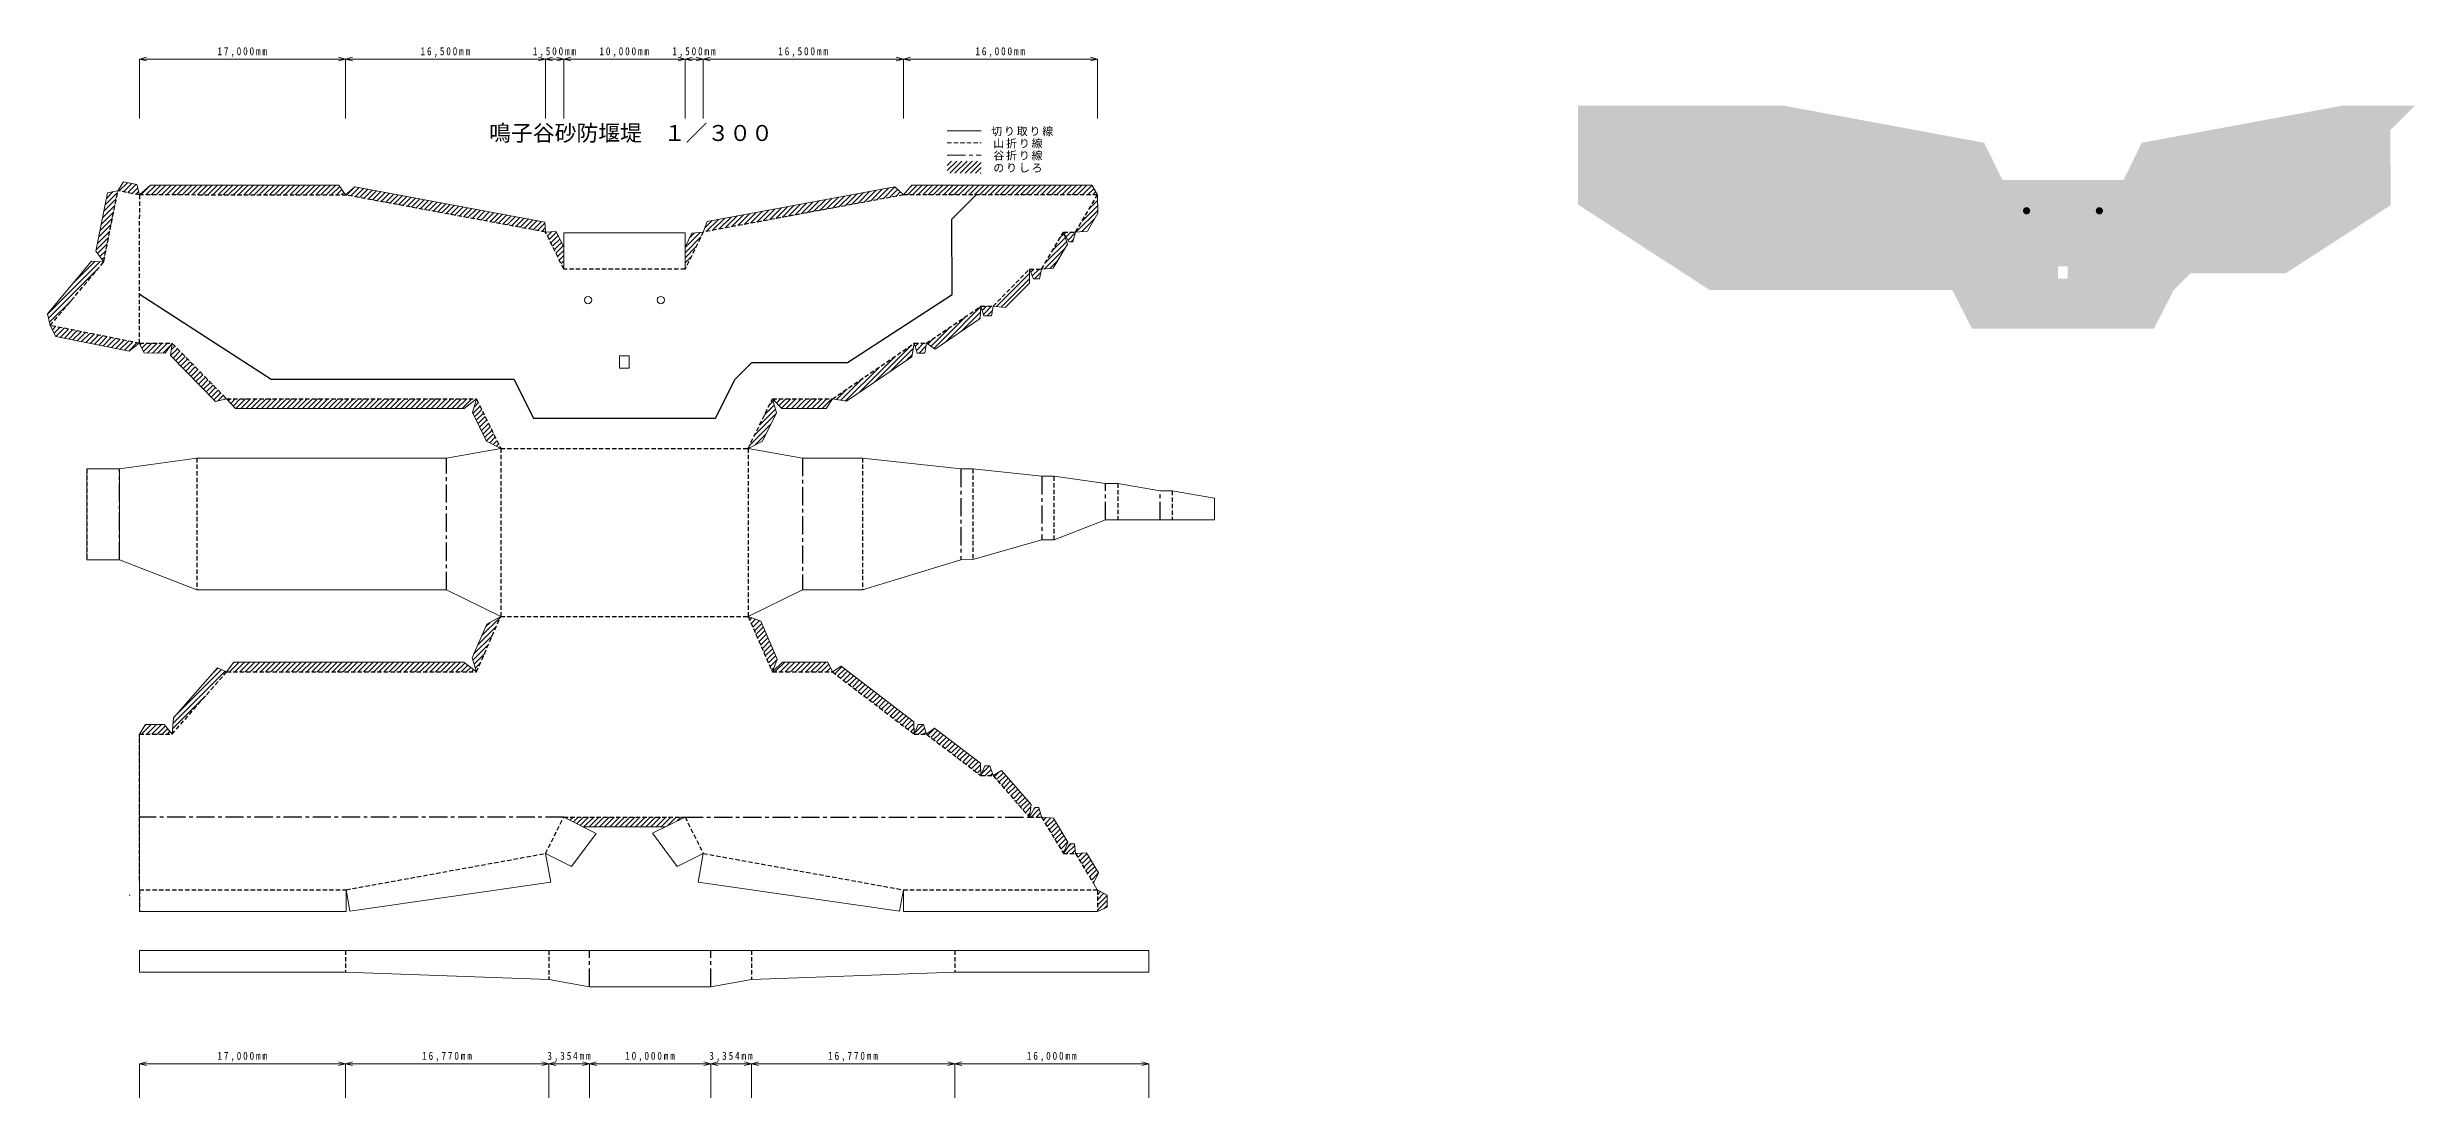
# Model space of a CAD drawing. Units: millimetres at full size, sheet at 1:300. Extents: x -1911260 to 408766, y -45196 to 976532.
# Drawn here: x -44187 to 151024, y -45196 to 41464 of the extents above; entities that cross this region are included whole.
import ezdxf
from ezdxf.enums import TextEntityAlignment as Align

# ---------------------------------------------------------------- set-up
doc = ezdxf.new("R2010")
doc.units = ezdxf.units.MM
doc.header["$LTSCALE"] = 300
doc.linetypes.add('CHAIN1', pattern=[8, 5, -1, 1, -1])
doc.linetypes.add('DASHED1', pattern=[1.8, 1.2, -0.6])
for name, color, linetype in [('0-2_本体補助', 7, 'Continuous'), ('0-4_谷折り', 2, 'CHAIN1'), ('0-7_ハッチ', 7, 'Continuous'), ('0-9_山折り', 7, 'DASHED1'), ('0-B_塗りつぶし', 253, 'Continuous')]:
    doc.layers.add(name, color=color, linetype=linetype)
for name, color, linetype, lineweight in [('0-3_ハッチ補助', 4, 'Continuous', 5), ('0-5_切り取り', 4, 'Continuous', 5), ('0-A_文字', 2, 'DASHED1', 5)]:
    doc.layers.add(name, color=color, linetype=linetype, lineweight=lineweight)
doc.styles.add('ＭＳ ゴシック', font='')
doc.styles.get('ＭＳ ゴシック').set_extended_font_data('MS Gothic')

msp = doc.modelspace()

# ---------------------------------------------------------------- hatches: boundary and pattern name
at = {"layer": '0-B_塗りつぶし'}
msp.add_hatch(color=7, dxfattribs=at).paths.add_polyline_path([(125324, 27978.2, 1), (124724, 27978.2, 1)])

# ---------------------------------------------------------------- linework, layer by layer
at = {"layer": '0-3_ハッチ補助'}
for p, q in [((-36601.4, 40491.8), (-36021.8, 40647.1)), ((-36601.4, 40491.8), (-19601.4, 40491.8)), ((-36601.4, 40491.8), (-36021.8, 40336.5)), ((-36601.4, 40491.8), (-36601.4, 35589.6)), ((-19601.4, 40491.8), (-20180.9, 40647.1)), ((-19601.4, 40491.8), (-20180.9, 40336.5)), ((-19601.4, 40491.8), (-19021.8, 40647.1)), ((-19601.4, 40491.8), (-19601.4, 35589.6)), ((-19601.4, 40491.8), (-3101.4, 40491.8)), ((-19601.4, 40491.8), (-19021.8, 40336.5)), ((-3101.4, 40491.8), (-3680.9, 40647.1)), ((-3101.4, 40491.8), (-3680.9, 40336.5)), ((-3101.4, 40491.8), (-2521.8, 40647.1)), ((-3101.4, 40491.8), (-3101.4, 35589.6)), ((-3101.4, 40491.8), (-1601.4, 40491.8)), ((-3101.4, 40491.8), (-2521.8, 40336.5)), ((-1601.4, 40491.8), (-2180.9, 40647.1)), ((-1601.4, 40491.8), (-2180.9, 40336.5)), ((-1601.4, 40491.8), (-1021.8, 40647.1)), ((-1601.4, 40491.8), (-1601.4, 35589.6)), ((-1601.4, 40491.8), (8398.6, 40491.8)), ((-1601.4, 40491.8), (-1021.8, 40336.5)), ((8398.6, 40491.8), (7819.1, 40647.1)), ((8398.6, 40491.8), (7819.1, 40336.5)), ((8398.6, 40491.8), (8978.2, 40647.1)), ((8398.6, 40491.8), (8398.6, 35589.6)), ((8398.6, 40491.8), (9898.6, 40491.8)), ((8398.6, 40491.8), (8978.2, 40336.5)), ((9898.6, 40491.8), (9319.1, 40647.1)), ((9898.6, 40491.8), (9319.1, 40336.5)), ((9898.6, 40491.8), (10478.2, 40647.1)), ((9898.6, 40491.8), (9898.6, 35589.6)), ((9898.6, 40491.8), (26398.6, 40491.8)), ((9898.6, 40491.8), (10478.2, 40336.5)), ((26398.6, 40491.8), (25819.1, 40647.1)), ((26398.6, 40491.8), (25819.1, 40336.5)), ((26398.6, 40491.8), (26978.2, 40647.1)), ((26398.6, 40491.8), (26398.6, 35589.6)), ((26398.6, 40491.8), (42398.6, 40491.8)), ((26398.6, 40491.8), (26978.2, 40336.5)), ((42398.6, 40491.8), (41819.1, 40647.1)), ((42398.6, 40491.8), (41819.1, 40336.5)), ((42398.6, 40491.8), (42398.6, 35589.6)), ((-36601.4, -42390), (-36021.8, -42234.8)), ((-36601.4, -42390), (-19601.4, -42390)), ((-36601.4, -42390), (-36021.8, -42545.3)), ((-36601.4, -42390), (-36601.4, -45195.8)), ((-19601.4, -42390), (-20180.9, -42234.8)), ((-19601.4, -42390), (-20180.9, -42545.3)), ((-19601.4, -42390), (-19021.8, -42234.8)), ((-19601.4, -42390), (-19601.4, -45195.8)), ((-19601.4, -42390), (-2831.4, -42390)), ((-19601.4, -42390), (-19021.8, -42545.3)), ((-19601.4, -42390), (-19601.4, -45195.8)), ((-2831.4, -42390), (-3410.9, -42234.8)), ((-2831.4, -42390), (-3410.9, -42545.3)), ((-2831.4, -42390), (-2251.8, -42234.8)), ((-2831.4, -42390), (-2831.4, -45195.8)), ((-2831.4, -42390), (522.6, -42390)), ((-2831.4, -42390), (-2251.8, -42545.3)), ((522.6, -42390), (-56.9, -42234.8)), ((522.6, -42390), (-56.9, -42545.3)), ((522.6, -42390), (1102.2, -42234.8)), ((522.6, -42390), (1102.2, -42234.8)), ((522.6, -42390), (10522.6, -42390)), ((522.6, -42390), (1102.2, -42545.3)), ((522.6, -42390), (522.6, -45195.8)), ((522.6, -42390), (522.6, -45195.8)), ((522.6, -42390), (10522.6, -42390)), ((522.6, -42390), (1102.2, -42545.3)), ((10522.6, -42390), (9943.1, -42234.8)), ((10522.6, -42390), (9943.1, -42234.8)), ((10522.6, -42390), (9943.1, -42545.3)), ((10522.6, -42390), (9943.1, -42545.3)), ((10522.6, -42390), (11102.2, -42234.8)), ((10522.6, -42390), (10522.6, -45195.8)), ((10522.6, -42390), (10522.6, -45195.8)), ((10522.6, -42390), (13876.6, -42390)), ((10522.6, -42390), (11102.2, -42545.3)), ((13876.6, -42390), (13297.1, -42234.8)), ((13876.6, -42390), (13297.1, -42545.3)), ((13876.6, -42390), (14456.2, -42234.8)), ((13876.6, -42390), (13876.6, -45195.8)), ((13876.6, -42390), (30646.6, -42390)), ((13876.6, -42390), (14456.2, -42545.3)), ((30646.6, -42390), (30067.1, -42234.8)), ((30646.6, -42390), (30067.1, -42545.3)), ((30646.6, -42390), (31226.2, -42234.8)), ((46646.6, -42390), (30646.6, -42390)), ((30646.6, -42390), (31226.2, -42545.3)), ((30646.6, -42390), (30646.6, -45195.8)), ((30646.6, -42390), (30646.6, -45195.8)), ((46646.6, -42390), (46067.1, -42234.8)), ((46646.6, -42390), (46067.1, -42545.3)), ((46646.6, -42390), (46646.6, -45195.8))]:
    msp.add_line(p, q, dxfattribs=at)
at = {"layer": '0-4_谷折り'}
for p, q in [((-38236.4, -826.4), (-38236.4, 6673.6)), ((-11273.4, -3301.4), (-11273.4, 7573.6)), ((18070.6, 7573.6), (18070.6, -3301.4)), ((31132.6, 6673.6), (31132.6, -826.4)), ((37832.6, 6073.6), (37832.6, 823.6)), ((43074.6, 2473.6), (43074.6, 5473.6)), ((47572.6, 2473.6), (47572.6, 4873.6)), ((-1601.4, -22045.9), (-36601.4, -22045.9)), ((8398.6, -22045.9), (36798.6, -22045.9)), ((522.6, -36045.9), (522.6, -33048.9)), ((10522.6, -36045.9), (10522.6, -33048.9))]:
    msp.add_line(p, q, dxfattribs=at)
at = {"layer": '0-5_切り取り'}
for p, q in [((-39216.2, 29466.7), (-40178.9, 24648.8)), ((-2239.1, 26282), (-1601.4, 24981.1)), ((-1601.4, 26157.8), (-1601.4, 23163.6)), ((8960.6, 26127.6), (8398.6, 24981.1)), ((40056.2, 25423.6), (40377, 25423.6)), ((40598.6, 26223.6), (40377, 25423.6)), ((-40540.7, 23809.1), (-44187.2, 19480.4)), ((-39542.2, 23752.6), (-40540.7, 23809.1)), ((-40178.9, 24648.8), (-39542.2, 23752.6)), ((38766.9, 23231.9), (39945.2, 25234.9)), ((8398.6, 23163.6), (8381.7, 23231)), ((36798.6, 23163.6), (36792.8, 22015)), ((37798.6, 23163.6), (38766.9, 23231.9)), ((32725.8, 19086.7), (32798.6, 20103.6)), ((-44187.2, 19480.4), (-43953.9, 18515.6)), ((32725.8, 19086.7), (29015.2, 16563.4)), ((28167.2, 16243.6), (28310.9, 17052)), ((28298.6, 17043.6), (29015.2, 16563.4)), ((15598.6, 12453.6), (15928.8, 11309.7)), ((-6801.4, 8373.6), (-7986.8, 8974.3)), ((-40936.4, 6673.6), (-38236.4, 6673.6)), ((-40936.4, 6673.6), (-40936.4, -826.4)), ((-40936.4, -826.4), (-38236.4, -826.4)), ((-6801.4, -5501.4), (-11273.4, -3301.4)), ((-30169, -9727.5), (-33794, -13863.6)), ((-30169, -9727.5), (-29401.4, -10065.4)), ((-36601.4, -15199.9), (-36601.4, -29845.9)), ((-33794, -13863.6), (-33901.4, -15199.9)), ((-4.5, -22845.9), (6794.6, -22845.9)), ((40598.6, -25045.9), (40521.7, -24245.9)), ((40598.6, -25045.9), (41493.8, -24982.9)), ((41493.8, -24982.9), (42498.2, -26656.9)), ((-36601.4, -27267.6), (-36601.4, -28045.9)), ((-19555.2, -28048.9), (-19555.2, -29845.9)), ((26398.6, -28045.9), (26398.6, -29845.9)), ((-36601.4, -29845.9), (-19555.2, -29845.9)), ((26398.6, -29845.9), (42398.6, -29845.9)), ((-19603, -33045.9), (-36601.4, -33045.9))]:
    msp.add_line(p, q, dxfattribs=at)
at = {"layer": '0-5_切り取り', "color": 2, "linetype": 'CHAIN1'}
msp.add_line((-38236.4, 6673.6), (-38236.4, -826.4), dxfattribs=at)
at = {"layer": '0-5_切り取り'}
for points in [[(-39216.2, 29466.7), (-38366.5, 29636.3), (-37903.1, 30359.5), (-36799.3, 30139), (-36601.4, 29283.6), (-35674.3, 30083.6), (-20145.9, 30083.6), (-19601.4, 29283.6), (-18820.4, 29952.4), (-3170.3, 27050), (-3101.4, 26223.6), (-2239.1, 26282)], [(10223.4, 27097.5), (25692.7, 29966.3), (26398.6, 29283.6), (27089.2, 30083.6), (41943.4, 30083.6), (42398.6, 29283.6), (42442.8, 27780.9)], [(40598.6, 26223.6), (41576.2, 26307.6), (42442.8, 27780.9)], [(-1601.4, 26157.8), (8398.6, 26157.8), (8398.6, 23163.6)], [(10223.4, 27097.5), (9898.6, 26223.6), (8960.6, 26127.6)], [(40056.2, 25423.6), (39598.6, 26223.6), (39945.2, 25234.9)], [(33798.6, 20103.6), (34806.9, 19989.3), (36792.8, 22015)], [(36798.6, 23163.6), (37134.6, 22363.6), (37615.2, 22363.6), (37798.6, 23163.6)], [(32798.6, 20103.6), (33044.9, 19303.6), (33662.7, 19303.6), (33798.6, 20103.6)], [(-43953.9, 18515.6), (-43486.6, 17606.4), (-37431.5, 16396.4), (-36604.4, 17047)], [(-33901.4, 17043.6), (-34479, 16243.7), (-36190.9, 16244.1), (-36604.4, 17047)], [(-33901.4, 17043.6), (-34035.2, 16037.4), (-30315.8, 12243.5)], [(27298.6, 17043.6), (27089.6, 15934), (21708.5, 12274.9), (20548.6, 12453.6), (20045.6, 11653.6)], [(27298.6, 17043.6), (27544.9, 16243.6), (28153.6, 16243.6)], [(-7986.8, 8974.3), (-9141.1, 11329.1), (-8801.4, 12453.6), (-9807.2, 11653.6), (-28662.3, 11653.6), (-29401.4, 12453.6), (-30315.8, 12243.5)], [(15598.6, 12453.6), (16370.6, 11653.6), (20045.6, 11653.6)], [(13598.6, 8373.6), (14784, 8974.3), (15928.8, 11309.7)], [(-38236.4, 6673.6), (-31873.4, 7573.6), (-11273.4, 7573.6), (-6801.4, 8373.6)], [(13598.6, 8373.6), (18070.6, 7573.6), (23020.6, 7573.6), (31132.6, 6673.6)], [(31132.6, 6673.6), (32132.6, 6673.6), (37832.6, 6073.6), (38832.6, 6073.6), (43074.6, 5473.6), (44074.6, 5473.6)], [(31132.6, -826.4), (32132.6, -797.9), (37832.6, 823.6), (38832.6, 823.6), (43074.6, 2473.6), (52070.6, 2473.6), (52070.6, 4273.6), (48572.6, 4873.6), (47572.6, 4873.6), (44074.6, 5473.6)], [(-38236.4, -826.4), (-31873.4, -3301.4), (-11273.4, -3301.4)], [(31132.6, -826.4), (23020.6, -3301.4), (18070.6, -3301.4), (13598.6, -5501.4)], [(-29401.4, -10065.4), (-28801.3, -9265.4), (-9854.9, -9265.4), (-8801.4, -10065.4), (-9162.5, -8896.4), (-7950.3, -6130.1), (-6801.4, -5501.4)], [(13598.6, -5501.4), (14638.6, -5881.3), (16006.7, -9003.4), (15598.6, -10065.4), (16421.6, -9265.4), (20174.5, -9265.4), (20548.6, -10065.4), (21267.4, -9607), (27277.9, -14179), (27298.6, -15199.9), (27612.9, -14399.9), (28056.3, -14399.9), (28298.6, -15199.9), (28976.5, -14710.4), (32758.1, -17587), (32798.6, -18622.9), (33118.3, -17822.9), (33533.7, -17822.9), (33798.6, -18622.9), (34494.8, -18203.4), (36940.9, -20994.5), (36798.6, -22045.9), (37234.8, -21245.9), (37573, -21245.9), (37793.5, -22027.7)], [(-36601.4, -15199.9), (-36090.7, -14399.9), (-34545.4, -14399.9), (-33901.4, -15199.9)], [(-19555.2, -28040.5), (-19234, -29805.7), (-2673.8, -27401.7), (-3104.7, -25046.6), (-963.1, -26117), (1075.7, -23387), (-1601.4, -22045.9)], [(8398.6, -22045.9), (5717, -23383.4), (7750.9, -26117), (9898.4, -25045.9), (9470.3, -27401.4), (26077.1, -29811), (26399.1, -28040.1)], [(37798.6, -22045.9), (38786.3, -22137.1), (39976, -24120), (39598.6, -25045.9), (40167.2, -24245.9), (40521.7, -24245.9)], [(42498.2, -26656.9), (42074.2, -27505.1), (42392.4, -28035.5)], [(42398.6, -28045.9), (43198.6, -28475.1), (43198.6, -29483.4), (42398.6, -29845.9)], [(-36601.4, -33045.9), (-36601.4, -34845.9), (-19601.4, -34845.9)], [(-19601.4, -33051.7), (46646.6, -33051.7), (46646.6, -34845.9), (30646.6, -34845.9), (13876.6, -35445.9), (10522.6, -36045.9), (522.6, -36045.9), (-2831.4, -35445.9), (-19601.4, -34845.9)]]:
    msp.add_lwpolyline(points, dxfattribs=at)
msp.add_lwpolyline([(2998.6, 16023.6), (2998.6, 15003.6), (3798.6, 15003.6), (3798.6, 16023.6)], close=True, dxfattribs=at)
for centre in [(398.6, 20613.6), (6398.6, 20613.6)]:
    msp.add_circle(centre, 300, dxfattribs=at)
at = {"layer": '0-7_ハッチ'}
for p, q in [((30017.6, 31290.4), (30805.1, 32077.9)), ((30017.6, 31714.6), (30380.8, 32077.9)), ((30229.3, 31077.9), (31229.3, 32077.9)), ((30653.6, 31077.9), (31653.6, 32077.9)), ((31077.9, 31077.9), (32077.9, 32077.9)), ((31502.1, 31077.9), (32502.1, 32077.9)), ((31926.4, 31077.9), (32817.6, 31969)), ((32350.7, 31077.9), (32817.6, 31544.8)), ((-39416.1, 28466.1), (-38396.6, 29485.7)), ((-39310.2, 28996.3), (-38745.9, 29560.6)), ((-38266, 29616.2), (-37586.1, 30296.2)), ((-37912.4, 29545.6), (-37232.5, 30225.5)), ((-37558.8, 29474.9), (-36878.8, 30154.9)), ((-37205.2, 29404.3), (-36737.5, 29872)), ((-36851.6, 29333.6), (-36657.8, 29527.4)), ((-36477.3, 29283.6), (-35696.4, 30064.5)), ((-36053.1, 29283.6), (-35253.1, 30083.6)), ((-35628.8, 29283.6), (-34828.8, 30083.6)), ((-35204.5, 29283.6), (-34404.5, 30083.6)), ((-34780.3, 29283.6), (-33980.3, 30083.6)), ((-34356, 29283.6), (-33556, 30083.6)), ((-33931.7, 29283.6), (-33131.7, 30083.6)), ((-33507.5, 29283.6), (-32707.5, 30083.6)), ((-33083.2, 29283.6), (-32283.2, 30083.6)), ((-32658.9, 29283.6), (-31858.9, 30083.6)), ((-32234.7, 29283.6), (-31434.7, 30083.6)), ((-31810.4, 29283.6), (-31010.4, 30083.6)), ((-31386.1, 29283.6), (-30586.1, 30083.6)), ((-30961.9, 29283.6), (-30161.9, 30083.6)), ((-30537.6, 29283.6), (-29737.6, 30083.6)), ((-30113.4, 29283.6), (-29313.4, 30083.6)), ((-29689.1, 29283.6), (-28889.1, 30083.6)), ((-29264.8, 29283.6), (-28464.8, 30083.6)), ((-28840.6, 29283.6), (-28040.6, 30083.6)), ((-28416.3, 29283.6), (-27616.3, 30083.6)), ((-27992, 29283.6), (-27192, 30083.6)), ((-27567.8, 29283.6), (-26767.8, 30083.6)), ((-27143.5, 29283.6), (-26343.5, 30083.6)), ((-26719.2, 29283.6), (-25919.2, 30083.6)), ((-26295, 29283.6), (-25495, 30083.6)), ((-25870.7, 29283.6), (-25070.7, 30083.6)), ((-25446.5, 29283.6), (-24646.5, 30083.6)), ((-25022.2, 29283.6), (-24222.2, 30083.6)), ((-24597.9, 29283.6), (-23797.9, 30083.6)), ((-24173.7, 29283.6), (-23373.7, 30083.6)), ((-23749.4, 29283.6), (-22949.4, 30083.6)), ((-23325.1, 29283.6), (-22525.1, 30083.6)), ((-22900.9, 29283.6), (-22100.9, 30083.6)), ((-22476.6, 29283.6), (-21676.6, 30083.6)), ((-22052.3, 29283.6), (-21252.3, 30083.6)), ((-21628.1, 29283.6), (-20828.1, 30083.6)), ((-21203.8, 29283.6), (-20403.8, 30083.6)), ((-20779.5, 29283.6), (-20078.5, 29984.6)), ((-20355.3, 29283.6), (-19906.7, 29732.2)), ((-19931, 29283.6), (-19734.9, 29479.8)), ((-19521.6, 29268.8), (-18942.5, 29847.9)), ((-19163.7, 29202.4), (-18477.3, 29888.8)), ((-18805.8, 29136.1), (-18119.4, 29822.4)), ((-18447.9, 29069.7), (-17761.5, 29756)), ((-18090, 29003.3), (-17403.6, 29689.7)), ((-17732.1, 28936.9), (-17045.7, 29623.3)), ((-17374.2, 28870.6), (-16687.9, 29556.9)), ((-17016.3, 28804.2), (-16330, 29490.6)), ((-16658.4, 28737.8), (-15972.1, 29424.2)), ((-16300.5, 28671.5), (-15614.2, 29357.8)), ((-15942.6, 28605.1), (-15256.3, 29291.4)), ((21085.8, 28298.3), (22084.7, 29297.2)), ((21606.7, 28394.9), (22605.6, 29393.8)), ((22127.6, 28491.5), (23126.5, 29490.4)), ((22648.4, 28588.1), (23647.3, 29587)), ((23169.3, 28684.7), (24168.2, 29683.6)), ((23690.1, 28781.3), (24689, 29780.2)), ((24211, 28877.9), (25209.9, 29876.8)), ((24731.9, 28974.5), (25708.5, 29951.1)), ((25252.7, 29071.1), (25924.2, 29742.5)), ((25773.6, 29167.7), (26139.8, 29533.9)), ((26294.4, 29264.3), (26355.5, 29325.3)), ((26738, 29283.6), (27538, 30083.6)), ((26934.2, 29904), (27113.8, 30083.6)), ((27162.3, 29283.6), (27962.3, 30083.6)), ((27586.6, 29283.6), (28386.6, 30083.6)), ((28010.8, 29283.6), (28810.8, 30083.6)), ((28435.1, 29283.6), (29235.1, 30083.6)), ((28859.4, 29283.6), (29659.4, 30083.6)), ((29283.6, 29283.6), (30083.6, 30083.6)), ((29707.9, 29283.6), (30507.9, 30083.6)), ((30132.1, 29283.6), (30932.1, 30083.6)), ((30556.4, 29283.6), (31356.4, 30083.6)), ((30980.7, 29283.6), (31780.7, 30083.6)), ((31404.9, 29283.6), (32204.9, 30083.6)), ((31829.2, 29283.6), (32629.2, 30083.6)), ((32253.5, 29283.6), (33053.5, 30083.6)), ((32677.7, 29283.6), (33477.7, 30083.6)), ((32774.9, 31077.9), (32817.6, 31120.5)), ((33102, 29283.6), (33902, 30083.6)), ((33526.3, 29283.6), (34326.3, 30083.6)), ((33950.5, 29283.6), (34750.5, 30083.6)), ((34374.8, 29283.6), (35174.8, 30083.6)), ((34799, 29283.6), (35599, 30083.6)), ((35223.3, 29283.6), (36023.3, 30083.6)), ((35647.6, 29283.6), (36447.6, 30083.6)), ((36071.8, 29283.6), (36871.8, 30083.6)), ((36496.1, 29283.6), (37296.1, 30083.6)), ((36920.4, 29283.6), (37720.4, 30083.6)), ((37344.6, 29283.6), (38144.6, 30083.6)), ((37768.9, 29283.6), (38568.9, 30083.6)), ((38193.2, 29283.6), (38993.2, 30083.6)), ((38617.4, 29283.6), (39417.4, 30083.6)), ((39041.7, 29283.6), (39841.7, 30083.6)), ((39466, 29283.6), (40266, 30083.6)), ((39890.2, 29283.6), (40690.2, 30083.6)), ((40314.5, 29283.6), (41114.5, 30083.6)), ((40738.7, 29283.6), (41538.7, 30083.6)), ((41163, 29283.6), (41950.5, 30071.1)), ((41587.3, 29283.6), (42104.4, 29800.7)), ((42011.5, 29283.6), (42258.2, 29530.3)), ((-39839.9, 26345.3), (-38820.4, 27364.8)), ((-39734, 26875.5), (-38714.4, 27895)), ((-39628, 27405.7), (-38608.5, 28425.2)), ((-39522.1, 27935.9), (-38502.5, 28955.4)), ((-15584.8, 28538.7), (-14898.4, 29225.1)), ((-15226.9, 28472.3), (-14540.5, 29158.7)), ((-14869, 28406), (-14182.6, 29092.3)), ((-14511.1, 28339.6), (-13824.7, 29025.9)), ((-14153.2, 28273.2), (-13466.8, 28959.6)), ((-13795.3, 28206.8), (-13108.9, 28893.2)), ((-13437.4, 28140.5), (-12751, 28826.8)), ((-13079.5, 28074.1), (-12393.2, 28760.5)), ((-12721.6, 28007.7), (-12035.3, 28694.1)), ((-12363.7, 27941.4), (-11677.4, 28627.7)), ((-12005.8, 27875), (-11319.5, 28561.3)), ((-11647.9, 27808.6), (-10961.6, 28495)), ((-11290.1, 27742.2), (-10603.7, 28428.6)), ((-10932.2, 27675.9), (-10245.8, 28362.2)), ((-10574.3, 27609.5), (-9887.9, 28295.8)), ((-10216.4, 27543.1), (-9530, 28229.5)), ((-9858.5, 27476.8), (-9172.1, 28163.1)), ((-9500.6, 27410.4), (-8814.2, 28096.7)), ((-9142.7, 27344), (-8456.4, 28030.4)), ((-8784.8, 27277.6), (-8098.5, 27964)), ((-8426.9, 27211.3), (-7740.6, 27897.6)), ((-8069, 27144.9), (-7382.7, 27831.2)), ((-7711.1, 27078.5), (-7024.8, 27764.9)), ((-7353.2, 27012.1), (-6666.9, 27698.5)), ((-6995.4, 26945.8), (-6309, 27632.1)), ((-6637.5, 26879.4), (-5951.1, 27565.8)), ((-6279.6, 26813), (-5593.2, 27499.4)), ((-5921.7, 26746.7), (-5235.3, 27433)), ((-5563.8, 26680.3), (-4877.4, 27366.6)), ((10668.6, 26366.4), (11667.5, 27365.3)), ((11189.5, 26463), (12188.4, 27461.9)), ((11710.4, 26559.6), (12709.3, 27558.5)), ((12231.2, 26656.2), (13230.1, 27655.1)), ((12752.1, 26752.8), (13751, 27751.7)), ((13272.9, 26849.4), (14271.8, 27848.3)), ((13793.8, 26946), (14792.7, 27944.9)), ((14314.7, 27042.6), (15313.6, 28041.5)), ((14835.5, 27139.2), (15834.4, 28138.1)), ((15356.4, 27235.8), (16355.3, 28234.7)), ((15877.2, 27332.4), (16876.1, 28331.3)), ((16398.1, 27429), (17397, 28427.9)), ((16919, 27525.6), (17917.9, 28524.5)), ((17439.8, 27622.2), (18438.7, 28621.1)), ((17960.7, 27718.8), (18959.6, 28717.7)), ((18481.5, 27815.4), (19480.4, 28814.2)), ((19002.4, 27912), (20001.3, 28910.8)), ((19523.3, 28008.5), (20522.2, 29007.4)), ((20044.1, 28105.1), (21043, 29104)), ((20565, 28201.7), (21563.9, 29200.6)), ((40653.3, 26228.3), (42436, 28011)), ((41133.3, 27132.6), (42423.9, 28423.2)), ((41739.4, 28163), (42411.8, 28835.3)), ((42345.5, 29193.3), (42399.7, 29247.5)), ((-40157.8, 24754.6), (-39138.2, 25774.2)), ((-40051.8, 25284.9), (-39032.3, 26304.4)), ((-39945.9, 25815.1), (-38926.3, 26834.6)), ((-5205.9, 26613.9), (-4519.5, 27300.3)), ((-4848, 26547.5), (-4161.7, 27233.9)), ((-4490.1, 26481.2), (-3803.8, 27167.5)), ((-4132.2, 26414.8), (-3445.9, 27101.1)), ((-3774.3, 26348.4), (-3162.8, 26959.9)), ((-3416.4, 26282), (-3130.1, 26568.3)), ((-3084.7, 26189.5), (-3046.9, 26227.3)), ((-2945.1, 25904.8), (-2591.8, 26258.1)), ((-2805.6, 25620.1), (-2207.7, 26218)), ((-2666, 25335.4), (-2068.1, 25933.3)), ((-2526.4, 25050.7), (-1928.6, 25648.6)), ((8398.6, 24944.9), (9652.1, 26198.4)), ((8398.6, 24520.7), (9703.5, 25825.5)), ((8771.7, 25742.3), (9179.5, 26150)), ((10029.5, 26575.8), (10625.8, 27172.1)), ((10147.8, 26269.8), (11146.7, 27268.7)), ((38098.7, 23673.7), (39871.1, 25446.2)), ((38704.7, 24704), (39761, 25760.3)), ((39310.8, 25734.4), (39650.9, 26074.5)), ((39671.9, 26095.5), (39800.1, 26223.6)), ((39826.3, 25825.6), (40224.3, 26223.6)), ((39980.6, 25555.7), (40579.5, 26154.5)), ((40272.9, 25423.6), (40416.9, 25567.7)), ((41117.4, 26268.2), (42175.2, 27326)), ((-44181.7, 19457.9), (-39868.5, 23771.1)), ((-42068.5, 21995.4), (-40270.1, 23793.8)), ((-40037.9, 24450.3), (-39244.2, 25244)), ((-39861.6, 24202.2), (-39350.1, 24713.8)), ((-39685.4, 23954.2), (-39456.1, 24183.6)), ((-2386.9, 24766), (-1789, 25363.9)), ((-2247.3, 24481.3), (-1649.4, 25079.2)), ((-2107.8, 24196.6), (-1601.4, 24703)), ((-1968.2, 23911.9), (-1601.4, 24278.7)), ((-1828.6, 23627.2), (-1601.4, 23854.5)), ((-1828.6, 23627.2), (-1601.4, 23854.5)), ((-1689.1, 23342.5), (-1601.4, 23430.2)), ((8398.6, 24096.4), (9295.5, 24993.3)), ((8398.6, 23672.1), (8887.6, 24161.1)), ((38029.1, 23179.9), (39746.6, 24897.4)), ((38485.6, 23212.1), (39140.5, 23867)), ((-44099.1, 19116.2), (-39966.8, 23248.5)), ((8398.6, 23247.9), (8479.6, 23328.9)), ((34073.2, 20072.5), (36796.8, 22796)), ((34454.3, 20029.3), (36794.6, 22369.6)), ((36906.8, 22906.1), (37164.3, 23163.6)), ((37032.3, 22607.3), (37588.6, 23163.6)), ((37212.9, 22363.6), (37734.9, 22885.6)), ((-44016.5, 18774.6), (-42234.6, 20556.5)), ((29878.2, 17150.3), (32796.1, 20068.2)), ((31204.1, 18051.9), (32763.4, 19611.2)), ((32806.4, 20078.4), (32831.5, 20103.6)), ((32906.2, 19754), (33255.8, 20103.6)), ((33006.1, 19429.6), (33680.1, 20103.6)), ((33304.3, 19303.6), (33736, 19735.3)), ((-43919, 18447.8), (-43868.3, 18498.5)), ((-43775, 18167.6), (-43514.7, 18427.8)), ((-43631, 17887.3), (-43161.1, 18357.2)), ((-43486.9, 17607.1), (-42807.5, 18286.5)), ((-43133.9, 17535.9), (-42453.9, 18215.8)), ((-42780.3, 17465.2), (-42100.3, 18145.2)), ((-42426.7, 17394.6), (-41746.7, 18074.5)), ((-42073, 17323.9), (-41393.1, 18003.9)), ((-41719.4, 17253.3), (-41039.5, 17933.2)), ((-41365.8, 17182.6), (-40685.9, 17862.6)), ((-41012.2, 17112), (-40332.3, 17791.9)), ((-40658.6, 17041.3), (-39978.7, 17721.2)), ((-40305, 16970.6), (-39625.1, 17650.6)), ((-39951.4, 16900), (-39271.5, 17579.9)), ((28672.5, 16793.1), (30249.8, 18370.4)), ((28926.5, 16622.8), (31575.7, 19272)), ((32529.9, 18953.4), (32730.7, 19154.2)), ((-39597.8, 16829.3), (-38917.9, 17509.3)), ((-39244.2, 16758.7), (-38564.2, 17438.6)), ((-38890.6, 16688), (-38210.6, 17368)), ((-38537, 16617.3), (-37857, 17297.3)), ((-38183.4, 16546.7), (-37503.4, 17226.6)), ((-37829.8, 16476), (-37149.8, 17156)), ((-37476.2, 16405.4), (-36796.2, 17085.3)), ((-36538.4, 16918.9), (-36410.5, 17046.7)), ((-36394.2, 16638.8), (-35986.8, 17046.2)), ((-36250, 16358.8), (-35563.1, 17045.7)), ((-35940.4, 16244.1), (-35139.3, 17045.2)), ((-35516.2, 16244), (-34715.6, 17044.6)), ((-35092.1, 16243.9), (-34291.9, 17044.1)), ((-34667.9, 16243.8), (-33988, 16923.7)), ((-34030.5, 16032.6), (-33464.8, 16598.3)), ((-33971.6, 16515.9), (-33674.9, 16812.6)), ((-33906.5, 17005.2), (-33884.9, 17026.8)), ((-33820.5, 15818.4), (-33254.8, 16384.1)), ((-33610.5, 15604.2), (-33044.8, 16169.9)), ((-33400.4, 15389.9), (-32834.7, 15955.6)), ((-33190.4, 15175.7), (-32624.7, 15741.4)), ((22722.5, 12964.4), (25745.7, 15987.6)), ((24048.3, 13866), (27071.5, 16889.2)), ((25374.1, 14767.5), (27217, 16610.4)), ((26699.9, 15669.1), (27118.5, 16087.7)), ((27381.4, 16774.8), (27650.2, 17043.6)), ((27481.2, 16450.4), (28074.5, 17043.6)), ((27698.7, 16243.6), (28254.3, 16799.2)), ((28123, 16243.6), (28160.4, 16281)), ((28418.4, 16963.3), (28924, 17468.9)), ((-32980.4, 14961.5), (-32414.7, 15527.2)), ((-32770.4, 14747.2), (-32204.6, 15312.9)), ((-32560.3, 14533), (-31994.6, 15098.7)), ((-32350.3, 14318.8), (-31784.6, 14884.5)), ((-32140.3, 14104.5), (-31574.5, 14670.2)), ((-31930.2, 13890.3), (-31364.5, 14456)), ((-31720.2, 13676.1), (-31154.5, 14241.8)), ((-31510.2, 13461.8), (-30944.4, 14027.5)), ((-31300.1, 13247.6), (-30734.4, 13813.3)), ((21254.4, 12344.9), (23094.1, 14184.5)), ((21622, 12288.2), (24419.9, 15086.1)), ((-31090.1, 13033.4), (-30524.4, 13599.1)), ((-30880.1, 12819.1), (-30314.4, 13384.8)), ((-30670, 12604.9), (-30104.3, 13170.6)), ((-30460, 12390.7), (-29894.3, 12956.4)), ((-30143.2, 12283.2), (-29684.3, 12742.1)), ((-29592.4, 12409.7), (-29474.2, 12527.9)), ((-29268.3, 12309.6), (-29124.3, 12453.6)), ((-29064.6, 12089.1), (-28700, 12453.6)), ((-28860.8, 11868.5), (-28275.7, 12453.6)), ((-28651.5, 11653.6), (-27851.5, 12453.6)), ((-28227.2, 11653.6), (-27427.2, 12453.6)), ((-27802.9, 11653.6), (-27002.9, 12453.6)), ((-27378.7, 11653.6), (-26578.7, 12453.6)), ((-26954.4, 11653.6), (-26154.4, 12453.6)), ((-26530.2, 11653.6), (-25730.2, 12453.6)), ((-26105.9, 11653.6), (-25305.9, 12453.6)), ((-25681.6, 11653.6), (-24881.6, 12453.6)), ((-25257.4, 11653.6), (-24457.4, 12453.6)), ((-24833.1, 11653.6), (-24033.1, 12453.6)), ((-24408.8, 11653.6), (-23608.8, 12453.6)), ((-23984.6, 11653.6), (-23184.6, 12453.6)), ((-23560.3, 11653.6), (-22760.3, 12453.6)), ((-23136, 11653.6), (-22336, 12453.6)), ((-22711.8, 11653.6), (-21911.8, 12453.6)), ((-22287.5, 11653.6), (-21487.5, 12453.6)), ((-21863.2, 11653.6), (-21063.2, 12453.6)), ((-21439, 11653.6), (-20639, 12453.6)), ((-21014.7, 11653.6), (-20214.7, 12453.6)), ((-20590.5, 11653.6), (-19790.5, 12453.6)), ((-20166.2, 11653.6), (-19366.2, 12453.6)), ((-19741.9, 11653.6), (-18941.9, 12453.6)), ((-19317.7, 11653.6), (-18517.7, 12453.6)), ((-18893.4, 11653.6), (-18093.4, 12453.6)), ((-18469.1, 11653.6), (-17669.1, 12453.6)), ((-18044.9, 11653.6), (-17244.9, 12453.6)), ((-17620.6, 11653.6), (-16820.6, 12453.6)), ((-17196.3, 11653.6), (-16396.3, 12453.6)), ((-16772.1, 11653.6), (-15972.1, 12453.6)), ((-16347.8, 11653.6), (-15547.8, 12453.6)), ((-15923.5, 11653.6), (-15123.5, 12453.6)), ((-15499.3, 11653.6), (-14699.3, 12453.6)), ((-15075, 11653.6), (-14275, 12453.6)), ((-14650.8, 11653.6), (-13850.8, 12453.6)), ((-14226.5, 11653.6), (-13426.5, 12453.6)), ((-13802.2, 11653.6), (-13002.2, 12453.6)), ((-13378, 11653.6), (-12578, 12453.6)), ((-12953.7, 11653.6), (-12153.7, 12453.6)), ((-12529.4, 11653.6), (-11729.4, 12453.6)), ((-12105.2, 11653.6), (-11305.2, 12453.6)), ((-11680.9, 11653.6), (-10880.9, 12453.6)), ((-11256.6, 11653.6), (-10456.6, 12453.6)), ((-10832.4, 11653.6), (-10032.4, 12453.6)), ((-10408.1, 11653.6), (-9608.1, 12453.6)), ((-9983.9, 11653.6), (-9183.9, 12453.6)), ((-9106.4, 11258.3), (-8508.5, 11856.2)), ((-9003.1, 11785.8), (-8648.1, 12140.9)), ((-8819.5, 12393.7), (-8787.6, 12425.6)), ((14951.1, 11132.8), (15749.5, 11931.1)), ((15359.1, 11965), (15654.4, 12260.3)), ((15721, 12326.8), (15847.7, 12453.6)), ((15929.3, 12110.9), (16272, 12453.6)), ((16137.6, 11895), (16696.3, 12453.6)), ((16346, 11679.1), (17120.5, 12453.6)), ((16744.8, 11653.6), (17544.8, 12453.6)), ((17169, 11653.6), (17969, 12453.6)), ((17593.3, 11653.6), (18393.3, 12453.6)), ((18017.6, 11653.6), (18817.6, 12453.6)), ((18441.8, 11653.6), (19241.8, 12453.6)), ((18866.1, 11653.6), (19666.1, 12453.6)), ((19290.4, 11653.6), (20090.4, 12453.6)), ((19714.6, 11653.6), (20514.6, 12453.6)), ((20886.8, 12401.5), (21768.2, 13283)), ((-8966.8, 10973.6), (-8369, 11571.5)), ((-8827.3, 10688.9), (-8229.4, 11286.8)), ((-8687.7, 10404.2), (-8089.8, 11002.1)), ((-8548.1, 10119.5), (-7950.3, 10717.3)), ((-8408.6, 9834.8), (-7810.7, 10432.6)), ((-8269, 9550.1), (-7671.1, 10147.9)), ((-8129.5, 9265.4), (-7531.6, 9863.2)), ((13727.3, 8636.1), (15474.9, 10383.8)), ((14135.3, 9468.3), (15882.9, 11216)), ((14543.2, 10300.6), (15844.5, 11601.8)), ((-7989.9, 8980.7), (-7392, 9578.5)), ((-7711.5, 8834.8), (-7252.5, 9293.8)), ((-7429.9, 8692.1), (-7112.9, 9009.1)), ((-7148.3, 8549.4), (-6973.3, 8724.4)), ((-6866.8, 8406.7), (-6833.8, 8439.7)), ((14187.4, 8671.9), (15067, 9551.6)), ((-8377.4, -7104.6), (-6822.6, -5549.8)), ((13725.4, -5790.7), (13903.4, -5612.7)), ((13854.7, -6085.7), (14214.1, -5726.3)), ((13984, -6380.7), (14524.9, -5839.8)), ((-9039.2, -8615), (-7484.5, -7060.2)), ((-8708.3, -7859.8), (-7153.5, -6305)), ((-8046.4, -6349.4), (-7678.3, -5981.2)), ((14113.2, -6675.7), (14720.5, -6068.4)), ((14242.5, -6970.7), (14849.8, -6363.4)), ((14371.8, -7265.7), (14979.1, -6658.4)), ((14501, -7560.7), (15108.3, -6953.4)), ((14630.3, -7855.7), (15237.6, -7248.4)), ((14759.6, -8150.7), (15366.9, -7543.4)), ((-30714, -10349.3), (-30115.6, -9750.9)), ((-29157.3, -10065.4), (-28357.3, -9265.4)), ((-28860.8, -9344.7), (-28781.5, -9265.4)), ((-28733, -10065.4), (-27933, -9265.4)), ((-28308.7, -10065.4), (-27508.7, -9265.4)), ((-27884.5, -10065.4), (-27084.5, -9265.4)), ((-27460.2, -10065.4), (-26660.2, -9265.4)), ((-27035.9, -10065.4), (-26235.9, -9265.4)), ((-26611.7, -10065.4), (-25811.7, -9265.4)), ((-26187.4, -10065.4), (-25387.4, -9265.4)), ((-25763.2, -10065.4), (-24963.2, -9265.4)), ((-25338.9, -10065.4), (-24538.9, -9265.4)), ((-24914.6, -10065.4), (-24114.6, -9265.4)), ((-24490.4, -10065.4), (-23690.4, -9265.4)), ((-24066.1, -10065.4), (-23266.1, -9265.4)), ((-23641.8, -10065.4), (-22841.8, -9265.4)), ((-23217.6, -10065.4), (-22417.6, -9265.4)), ((-22793.3, -10065.4), (-21993.3, -9265.4)), ((-22369, -10065.4), (-21569, -9265.4)), ((-21944.8, -10065.4), (-21144.8, -9265.4)), ((-21520.5, -10065.4), (-20720.5, -9265.4)), ((-21096.3, -10065.4), (-20296.3, -9265.4)), ((-20672, -10065.4), (-19872, -9265.4)), ((-20247.7, -10065.4), (-19447.7, -9265.4)), ((-19823.5, -10065.4), (-19023.5, -9265.4)), ((-19399.2, -10065.4), (-18599.2, -9265.4)), ((-18974.9, -10065.4), (-18174.9, -9265.4)), ((-18550.7, -10065.4), (-17750.7, -9265.4)), ((-18126.4, -10065.4), (-17326.4, -9265.4)), ((-17702.1, -10065.4), (-16902.1, -9265.4)), ((-17277.9, -10065.4), (-16477.9, -9265.4)), ((-16853.6, -10065.4), (-16053.6, -9265.4)), ((-16429.3, -10065.4), (-15629.3, -9265.4)), ((-16005.1, -10065.4), (-15205.1, -9265.4)), ((-15580.8, -10065.4), (-14780.8, -9265.4)), ((-15156.6, -10065.4), (-14356.6, -9265.4)), ((-14732.3, -10065.4), (-13932.3, -9265.4)), ((-14308, -10065.4), (-13508, -9265.4)), ((-13883.8, -10065.4), (-13083.8, -9265.4)), ((-13459.5, -10065.4), (-12659.5, -9265.4)), ((-13035.2, -10065.4), (-12235.2, -9265.4)), ((-12611, -10065.4), (-11811, -9265.4)), ((-12186.7, -10065.4), (-11386.7, -9265.4)), ((-11762.4, -10065.4), (-10962.4, -9265.4)), ((-11338.2, -10065.4), (-10538.2, -9265.4)), ((-10913.9, -10065.4), (-10113.9, -9265.4)), ((-10489.6, -10065.4), (-9761, -9336.7)), ((-10065.4, -10065.4), (-9519.8, -9519.8)), ((-9641.1, -10065.4), (-9278.7, -9702.9)), ((-9099.7, -9099.7), (-7815.4, -7815.4)), ((-8999.6, -9423.8), (-8146.4, -8570.6)), ((-8899.4, -9748), (-8477.3, -9325.8)), ((14888.8, -8445.7), (15496.2, -7838.4)), ((15018.1, -8740.7), (15625.4, -8133.4)), ((15147.4, -9035.7), (15754.7, -8428.4)), ((15276.7, -9330.7), (15884, -8723.4)), ((15405.9, -9625.7), (15993.2, -9038.3)), ((15535.2, -9920.6), (15728.5, -9727.3)), ((15814.7, -10065.4), (16614.7, -9265.4)), ((16239, -10065.4), (17039, -9265.4)), ((16663.3, -10065.4), (17463.3, -9265.4)), ((17087.5, -10065.4), (17887.5, -9265.4)), ((17511.8, -10065.4), (18311.8, -9265.4)), ((17936, -10065.4), (18736, -9265.4)), ((18360.3, -10065.4), (19160.3, -9265.4)), ((18784.6, -10065.4), (19584.6, -9265.4)), ((19208.8, -10065.4), (20008.8, -9265.4)), ((19633.1, -10065.4), (20256.9, -9441.6)), ((20057.4, -10065.4), (20392.1, -9730.7)), ((20751.5, -10219.7), (21322.4, -9648.9)), ((-33830.2, -14314), (-29526.5, -10010.3)), ((-33722.9, -13782.5), (-29821, -9880.6)), ((-9216.9, -10065.4), (-9037.5, -9886.1)), ((20481.6, -10065.4), (20527.3, -10019.7)), ((20992.5, -10403), (21563.4, -9832.1)), ((21233.5, -10586.3), (21804.4, -10015.4)), ((21474.4, -10769.6), (22045.3, -10198.7)), ((21715.4, -10952.9), (22286.3, -10382)), ((21956.4, -11136.2), (22527.3, -10565.3)), ((22197.3, -11319.5), (22768.2, -10748.6)), ((22438.3, -11502.8), (23009.2, -10931.9)), ((22679.3, -11686.1), (23250.2, -11115.2)), ((22920.2, -11869.4), (23491.1, -11298.5)), ((23161.2, -12052.7), (23732.1, -11481.8)), ((23402.2, -12236), (23973.1, -11665.1)), ((-33867.3, -14775.4), (-31132.7, -12040.8)), ((23643.2, -12419.3), (24214, -11848.4)), ((23884.1, -12602.6), (24455, -12031.7)), ((24125.1, -12785.9), (24696, -12215)), ((24366.1, -12969.2), (24936.9, -12398.3)), ((24607, -13152.5), (25177.9, -12581.6)), ((24848, -13335.8), (25418.9, -12764.9)), ((25089, -13519.1), (25659.8, -12948.2)), ((25329.9, -13702.4), (25900.8, -13131.5)), ((25570.9, -13885.7), (26141.8, -13314.8)), ((25811.9, -14069), (26382.8, -13498.1)), ((-36413.1, -15199.9), (-35613.1, -14399.9)), ((-36184.8, -14547.3), (-36037.4, -14399.9)), ((-35988.8, -15199.9), (-35188.8, -14399.9)), ((-35564.6, -15199.9), (-34764.6, -14399.9)), ((-35140.3, -15199.9), (-34453.9, -14513.5)), ((-34716, -15199.9), (-34264.7, -14748.6)), ((-34291.8, -15199.9), (-34075.5, -14983.6)), ((26052.8, -14252.3), (26623.7, -13681.4)), ((26293.8, -14435.6), (26864.7, -13864.7)), ((26534.8, -14618.8), (27105.7, -14048)), ((26775.7, -14802.1), (27280.3, -14297.6)), ((27016.7, -14985.4), (27288.7, -14713.4)), ((27257.7, -15168.7), (27297.2, -15129.2)), ((27345.3, -15081.1), (28026.5, -14399.9)), ((27650.8, -15199.9), (28148, -14702.6)), ((28075, -15199.9), (28246.6, -15028.3)), ((28412.6, -15286.6), (28983.5, -14715.7)), ((28653.6, -15469.9), (29224.5, -14899)), ((28894.5, -15653.2), (29465.4, -15082.3)), ((29135.5, -15836.5), (29706.4, -15265.6)), ((29376.5, -16019.8), (29947.4, -15448.9)), ((29617.4, -16203.1), (30188.3, -15632.2)), ((29858.4, -16386.4), (30429.3, -15815.5)), ((30099.4, -16569.7), (30670.3, -15998.8)), ((30340.4, -16753), (30911.2, -16182.1)), ((30581.3, -16936.3), (31152.2, -16365.4)), ((30822.3, -17119.6), (31393.2, -16548.7)), ((31063.3, -17302.9), (31634.1, -16732)), ((31304.2, -17486.1), (31875.1, -16915.3)), ((31545.2, -17669.4), (32116.1, -17098.6)), ((31786.2, -17852.7), (32357, -17281.9)), ((32027.1, -18036), (32598, -17465.1)), ((32268.1, -18219.3), (32763.5, -17723.9)), ((32509.1, -18402.6), (32779.4, -18132.2)), ((32750, -18585.9), (32795.4, -18540.5)), ((32855.6, -18480.4), (33513.1, -17822.9)), ((33137.3, -18622.9), (33634.1, -18126.1)), ((33561.6, -18622.9), (33739.7, -18444.8)), ((33886.1, -18722.7), (34269.7, -18339.1)), ((34084.2, -18948.8), (34651.1, -18381.9)), ((34282.4, -19174.9), (34849.3, -18608)), ((34480.6, -19401), (35047.5, -18834.1)), ((34678.7, -19627.1), (35245.6, -19060.2)), ((34876.9, -19853.2), (35443.8, -19286.3)), ((35075, -20079.3), (35642, -19512.4)), ((35273.2, -20305.4), (35840.1, -19738.5)), ((35471.4, -20531.5), (36038.3, -19964.6)), ((35669.5, -20757.6), (36236.4, -20190.7)), ((35867.7, -20983.7), (36434.6, -20416.8)), ((36065.9, -21209.8), (36632.8, -20642.9)), ((36264, -21435.9), (36830.9, -20869)), ((36462.2, -21662), (36911.4, -21212.8)), ((36926.8, -22045.9), (37606.9, -21365.9)), ((37153.7, -21394.8), (37302.6, -21245.9)), ((-1371.9, -22160.8), (-1256.9, -22045.9)), ((-1089.2, -22302.4), (-832.7, -22045.9)), ((-806.6, -22444.1), (-408.4, -22045.9)), ((-523.9, -22585.7), (15.8, -22045.9)), ((-241.3, -22727.3), (440.1, -22045.9)), ((64.4, -22845.9), (864.4, -22045.9)), ((488.6, -22845.9), (1288.6, -22045.9)), ((912.9, -22845.9), (1712.9, -22045.9)), ((1337.2, -22845.9), (2137.2, -22045.9)), ((1761.4, -22845.9), (2561.4, -22045.9)), ((2185.7, -22845.9), (2985.7, -22045.9)), ((2610, -22845.9), (3410, -22045.9)), ((3034.2, -22845.9), (3834.2, -22045.9)), ((3458.5, -22845.9), (4258.5, -22045.9)), ((3882.8, -22845.9), (4682.8, -22045.9)), ((4307, -22845.9), (5107, -22045.9)), ((4731.3, -22845.9), (5531.3, -22045.9)), ((5155.5, -22845.9), (5955.5, -22045.9)), ((5579.8, -22845.9), (6379.8, -22045.9)), ((6004.1, -22845.9), (6804.1, -22045.9)), ((6428.3, -22845.9), (7228.3, -22045.9)), ((6910.3, -22788.2), (7652.6, -22045.9)), ((7756.7, -22366), (8076.9, -22045.9)), ((36660.3, -21888.1), (36845, -21703.5)), ((37351.1, -22045.9), (37700.2, -21696.8)), ((37775.3, -22045.9), (37793.5, -22027.7)), ((37949, -22296.5), (38165.7, -22079.8)), ((38108.1, -22561.7), (38554.1, -22115.7)), ((38267.2, -22826.8), (38850.3, -22243.7)), ((38426.3, -23092), (39009.4, -22508.9)), ((38585.4, -23357.2), (39168.5, -22774.1)), ((38744.5, -23622.3), (39327.6, -23039.2)), ((38903.6, -23887.5), (39486.7, -23304.4)), ((39062.7, -24152.7), (39645.8, -23569.6)), ((39221.8, -24417.8), (39804.9, -23834.7)), ((39380.9, -24683), (39964, -24099.9)), ((39540, -24948.2), (39706.2, -24781.9)), ((39866.5, -25045.9), (40534.4, -24378)), ((39982.7, -24505.4), (40242.3, -24245.9)), ((40290.8, -25045.9), (40571.6, -24765.1)), ((40642.3, -25118.7), (40723.9, -25037.1)), ((40801.4, -25383.8), (41180.2, -25005)), ((40960.5, -25649), (41543.6, -25065.9)), ((41119.6, -25914.1), (41702.7, -25331.1)), ((41278.7, -26179.3), (41861.8, -25596.2)), ((41437.8, -26444.5), (42020.9, -25861.4)), ((41596.9, -26709.6), (42180, -26126.5)), ((41756, -26974.8), (42339.1, -26391.7)), ((41915.1, -27240), (42498.2, -26656.9)), ((-37401.4, -28491.8), (-37362, -28452.5)), ((42392.4, -28035.5), (42416.4, -28011.4)), ((42398.6, -28453.5), (42666.9, -28185.2)), ((42398.6, -28877.7), (42941.5, -28334.9)), ((42398.6, -29302), (43198.6, -28502)), ((42398.6, -29726.3), (43198.6, -28926.3)), ((-36620, -29831.8), (-36601.4, -29813.2)), ((42955.6, -29593.5), (43198.6, -29350.5))]:
    msp.add_line(p, q, dxfattribs=at)
at = {"layer": '0-9_山折り'}
for p, q in [((-8787.6, 12425.6), (-6801.4, 8373.6)), ((-6801.4, 8373.6), (-6801.4, -5501.4)), ((13598.6, 8373.6), (13598.6, -5501.4)), ((-40936.4, 6673.6), (-40936.4, -826.4)), ((-31873.4, 7573.6), (-31873.4, -3301.4)), ((23020.6, 7573.6), (23020.6, -3301.4)), ((32132.6, 6673.6), (32132.6, -826.4)), ((38832.6, 823.6), (38832.6, 6073.6)), ((44074.6, 5473.6), (44074.6, 2473.6)), ((48572.6, 4873.6), (48572.6, 2473.6)), ((-36601.4, -28045.9), (-36601.4, -29845.9)), ((26398.6, -28045.9), (42398.6, -28045.9)), ((42398.6, -28045.9), (42398.6, -29845.9)), ((-19601.4, -33051.7), (-19601.4, -34845.9)), ((-2833.6, -33045.9), (-2831.4, -35445.9)), ((13876.6, -33051.7), (13876.6, -35445.9)), ((30646.6, -33051.7), (30646.6, -34845.9))]:
    msp.add_line(p, q, dxfattribs=at)
for points in [[(-36604.4, 17047), (-43953.9, 18515.6), (-39542.2, 23752.6), (-38366.5, 29636.3)], [(-19521.6, 29268.8), (-36601.4, 29283.6), (-38366.5, 29636.3)], [(-36601.4, 29283.6), (-36604.4, 17047), (-33901.4, 17043.6)], [(-6801.4, 8373.6), (13598.6, 8373.6), (15598.6, 12453.6), (20548.6, 12453.6), (27298.6, 17043.6), (28298.6, 17043.6), (32798.6, 20103.6), (33798.6, 20103.6), (36798.6, 23163.6), (37798.6, 23163.6), (39598.6, 26223.6), (40598.6, 26223.6), (42398.6, 29283.6), (26398.6, 29283.6), (9898.6, 26223.6), (8398.6, 23163.6), (-1601.4, 23163.6), (-3101.4, 26223.6), (-19601.4, 29283.6)], [(-33884.9, 17026.8), (-29401.4, 12453.6), (-8801.4, 12453.6)], [(-36601.4, -27267.6), (-36601.4, -15199.9), (-33901.4, -15199.9), (-29401.4, -10065.4), (-8801.4, -10065.4), (-6801.4, -5501.4)], [(-6801.4, -5501.4), (13598.6, -5501.4), (15598.6, -10065.4), (20548.6, -10065.4), (27298.6, -15199.9), (28298.6, -15199.9), (32798.6, -18622.9), (33798.6, -18622.9), (36798.6, -22045.9), (37798.6, -22045.9), (39598.6, -25045.9), (40598.6, -25045.9), (42074.2, -27505.1)], [(-36601.4, -28045.9), (-19555.2, -28040.5), (-3101.4, -25045.9), (-1601.4, -22045.9), (8398.6, -22045.9), (9898.6, -25045.9), (26281.3, -28024.5)]]:
    msp.add_lwpolyline(points, dxfattribs=at)
at = {"layer": '0-A_文字', "color": 4, "linetype": 'Continuous'}
msp.add_line((30017.6, 34575.2), (32817.6, 34575.2), dxfattribs=at)
at = {"layer": '0-A_文字', "color": 7}
msp.add_line((30017.6, 33575.2), (32817.6, 33575.2), dxfattribs=at)
at = {"layer": '0-A_文字', "linetype": 'CHAIN1'}
msp.add_line((30017.6, 32575.2), (32817.6, 32575.2), dxfattribs=at)
at = {"layer": '0-B_塗りつぶし', "color": 134}
msp.add_lwpolyline([(-36603.4, 21133.7), (-25731.9, 14073.6), (-5731.9, 14073.6), (-4101.4, 10873.6), (10898.6, 10873.6), (12529.1, 14073.6), (13919.1, 15463.6), (21785.9, 15463.6), (30416.6, 21068.5), (30398.6, 27283.6), (32398.6, 29283.6)], dxfattribs=at)
at = {"layer": '0-B_塗りつぶし'}
for points in [[(82024, 36648.2), (82022.1, 28498.2), (92893.6, 21438.2)], [(82024, 36648.2), (92893.6, 21438.2), (112893.6, 21438.2)], [(117024, 30528.2), (99024, 36648.2), (82024, 36648.2)], [(117024, 30528.2), (82024, 36648.2), (112893.6, 21438.2)], [(117024, 30528.2), (115524, 33588.2), (99024, 36648.2)], [(132544.5, 22828.2), (144919.9, 36628.9), (128524, 33588.2)], [(132544.5, 22828.2), (149024, 34648.2), (151024, 36648.2)], [(132544.5, 22828.2), (151024, 36648.2), (144919.9, 36628.9)], [(144919.9, 36628.9), (145024, 36648.2), (151024, 36648.2)], [(132544.5, 22828.2), (128524, 33588.2), (127024, 30528.2)], [(132544.5, 22828.2), (149042.1, 28433.1), (149024, 34648.2)], [(117024, 30528.2), (112893.6, 21438.2), (132544.5, 22828.2)], [(132544.5, 22828.2), (127024, 30528.2), (117024, 30528.2)], [(132544.5, 22828.2), (140411.3, 22828.2), (149042.1, 28433.1)], [(112893.6, 21438.2), (131154.5, 21438.2), (132544.5, 22828.2)], [(112893.6, 21438.2), (114524, 18238.2), (129524, 18238.2)], [(112893.6, 21438.2), (129524, 18238.2), (131154.5, 21438.2)]]:
    msp.add_solid(points, dxfattribs=at)

# ---------------------------------------------------------------- texts
at = {"layer": '0-2_本体補助', "char_height": 659.8, "attachment_point": 7, "style": 'ＭＳ ゴシック'}
for s, insert in [('\\T1.39;\\W0.85;17,000mm', (-30163.9, 40641.8)), ('\\T1.39;\\W0.85;16,500mm', (-13413.9, 40641.8)), ('\\T1.39;\\W0.85;1,500mm', (-4151.4, 40641.8)), ('\\T1.39;\\W0.85;10,000mm', (1336.1, 40641.8)), ('\\T1.39;\\W0.85;1,500mm', (7348.6, 40641.8)), ('\\T1.39;\\W0.85;16,500mm', (16086.1, 40641.8)), ('\\T1.39;\\W0.85;16,000mm', (32336.1, 40641.8)), ('\\T1.39;\\W0.85;17,000mm', (-30163.9, -42240)), ('\\T1.39;\\W0.85;10,000mm', (3460.1, -42240)), ('\\T1.39;\\W0.85;16,000mm', (36584.1, -42240))]:
    msp.add_mtext(s, dxfattribs=dict(at, insert=insert))
at = {"layer": '0-3_ハッチ補助', "color": 7, "char_height": 659.8, "attachment_point": 7, "style": 'ＭＳ ゴシック'}
for s, insert in [('\\T1.39;\\W0.85;16,770mm', (-13278.9, -42240)), ('\\T1.39;\\W0.85;3,354mm', (-2954.4, -42240)), ('\\T1.39;\\W0.85;10,000mm', (3460.1, -42240)), ('\\T1.39;\\W0.85;3,354mm', (10399.6, -42240)), ('\\T1.39;\\W0.85;16,770mm', (20199.1, -42240))]:
    msp.add_mtext(s, dxfattribs=dict(at, insert=insert))
at = {"layer": '0-A_文字', "color": 4, "style": 'ＭＳ ゴシック'}
msp.add_text('鳴子谷砂防堰堤\u3000１／３００', height=1320, dxfattribs=at).set_placement((-7760.5, 33339.9), align=Align.BOTTOM_LEFT)
at = {"layer": '0-A_文字', "color": 7, "char_height": 659.8, "attachment_point": 7, "style": 'ＭＳ ゴシック'}
for s, insert in [('\\T1.17;切り取り線', (33644.1, 34125.2)), ('\\T1.17;山折り線', (33819.1, 33125.2)), ('\\T1.17;谷折り線', (33819.1, 32125.2)), ('\\T1.17;のりしろ', (33819.1, 31125.2))]:
    msp.add_mtext(s, dxfattribs=dict(at, insert=insert))

# ---------------------------------------------------------------- next in the draw order: wipeouts: each hides what was drawn before it
at = {"color": 7}
for points in [[(119145.4, 27712), (119053.8, 27853.4), (119053.8, 27853.4), (119053.8, 27853.4)], [(122424, 22368.2), (122424, 23388.2), (121624, 23388.2), (121624, 22368.2)]]:
    msp.add_wipeout(points, dxfattribs=at)

# ---------------------------------------------------------------- next in the draw order: wipeouts: each hides what was drawn before it
msp.add_wipeout([(119053.8, 27853.4), (119112.1, 27703.7), (119112.1, 27703.7), (119112.1, 27703.7)], dxfattribs=at)

# ---------------------------------------------------------------- next in the draw order: wipeouts: each hides what was drawn before it
msp.add_wipeout([(119112.1, 27703.7), (119145.4, 27712), (119145.4, 27712), (119145.4, 27712)], dxfattribs=at)

# ---------------------------------------------------------------- next in the draw order: hatches: boundary and pattern name
at = {"layer": '0-B_塗りつぶし'}
msp.add_hatch(color=7, dxfattribs=at).paths.add_polyline_path([(119324, 27978.2, 1), (118724, 27978.2, 1)])

doc.saveas('drawing.dxf')
